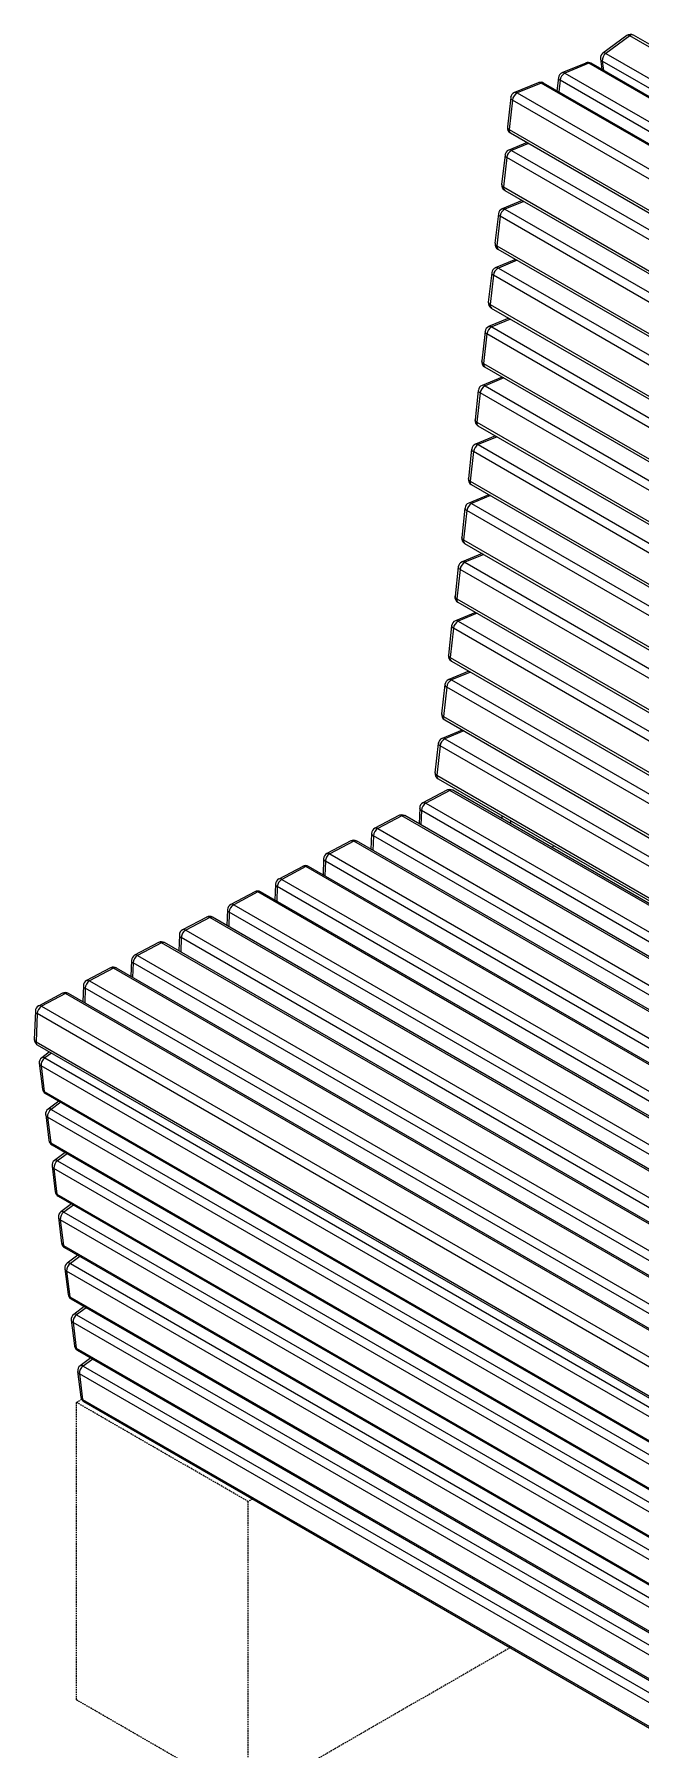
# Model space of a CAD drawing. Header units: millimetres. Extents: x -536 to 6037, y -221 to 4845.
# Drawn here: x 3732 to 4232, y 1501 to 2914 of the extents above; entities that cross this region are included whole.
import ezdxf

# ---------------------------------------------------------------- set-up
doc = ezdxf.new("R2010")
doc.units = ezdxf.units.MM
doc.linetypes.add('HIDDEN', pattern=[1.905, 1.27, -0.635])
doc.layers.add('ZANO_R', color=7, linetype='Continuous', lineweight=0)
doc.layers.add('ZANO_R_przerywana', color=7, linetype='HIDDEN', lineweight=0)

msp = doc.modelspace()

# ---------------------------------------------------------------- linework, layer by layer
at = {"layer": 'ZANO_R'}
for p, q in [((4220.2, 2912.8), (4200.6, 2898.3)), ((4222.7, 2912.5), (4203.1, 2898)), ((4890.9, 2526.7), (4222.7, 2912.5)), ((4893.9, 2527.3), (4225.7, 2913.1)), ((4203.1, 2898), (4871.3, 2512.2)), ((4186.5, 2890.1), (4166.9, 2882)), ((4189, 2889.9), (4169.3, 2881.7)), ((4857.2, 2504.1), (4189, 2889.9)), ((4859.2, 2504.1), (4191, 2889.9)), ((4198.6, 2893.6), (4199.8, 2884.8)), ((4868.3, 2505.9), (4200.1, 2891.7)), ((4200.1, 2891.7), (4201.1, 2884)), ((4147.3, 2873.9), (4127.7, 2865.7)), ((4149.7, 2873.6), (4130.1, 2865.4)), ((4818, 2487.8), (4149.7, 2873.6)), ((4820, 2487.8), (4151.8, 2873.6)), ((4163.9, 2877.9), (4162.7, 2867.3)), ((4165.4, 2875.9), (4164.3, 2866.3)), ((4833.6, 2490.2), (4165.4, 2875.9)), ((4169.3, 2881.7), (4837.6, 2496)), ((4124.7, 2861.6), (4121.9, 2837.4)), ((4126.1, 2859.6), (4123.4, 2835.4)), ((4794.4, 2473.9), (4126.1, 2859.6)), ((4130.1, 2865.4), (4798.3, 2479.7)), ((4123.4, 2835.4), (4791.6, 2449.7)), ((4124.4, 2832.5), (4792.6, 2446.8)), ((4120, 2814.4), (4117.2, 2790.1)), ((4121.4, 2812.3), (4118.7, 2788.1)), ((4789.7, 2426.6), (4121.4, 2812.3)), ((4138.1, 2824.6), (4123, 2818.4)), ((4139.4, 2823.9), (4125.4, 2818.1)), ((4125.4, 2818.1), (4793.7, 2432.4)), ((4118.7, 2788.1), (4786.9, 2402.4)), ((4119.7, 2785.2), (4787.9, 2399.5)), ((4134.2, 2776.9), (4117.5, 2769.9)), ((4135.5, 2776.1), (4119.9, 2769.7)), ((4119.9, 2769.7), (4788.2, 2383.9)), ((4114.5, 2765.9), (4111.7, 2741.7)), ((4116, 2763.9), (4113.2, 2739.6)), ((4784.2, 2378.1), (4116, 2763.9)), ((4128.7, 2728.4), (4112, 2721.5)), ((4113.2, 2739.6), (4781.4, 2353.9)), ((4114.2, 2736.8), (4782.4, 2351)), ((4130, 2727.7), (4114.5, 2721.2)), ((4109, 2717.4), (4106.2, 2693.2)), ((4110.5, 2715.4), (4107.7, 2691.2)), ((4778.7, 2329.7), (4110.5, 2715.4)), ((4114.5, 2721.2), (4782.7, 2335.4)), ((4107.7, 2691.2), (4775.9, 2305.4)), ((4108.7, 2688.3), (4776.9, 2302.6)), ((4123.2, 2680), (4106.5, 2673)), ((4124.5, 2679.2), (4109, 2672.7)), ((4109, 2672.7), (4777.2, 2287)), ((4103.5, 2669), (4100.8, 2644.8)), ((4105, 2667), (4102.2, 2642.7)), ((4773.2, 2281.2), (4105, 2667)), ((4102.2, 2642.7), (4770.4, 2257)), ((4117.7, 2631.5), (4101.1, 2624.6)), ((4103.2, 2639.9), (4771.4, 2254.1)), ((4119, 2630.7), (4103.5, 2624.3)), ((4098, 2620.5), (4095.3, 2596.3)), ((4099.5, 2618.5), (4096.7, 2594.3)), ((4767.7, 2232.8), (4099.5, 2618.5)), ((4103.5, 2624.3), (4771.7, 2238.5)), ((4096.7, 2594.3), (4764.9, 2208.5)), ((4097.7, 2591.4), (4765.9, 2205.7)), ((4092.5, 2572.1), (4089.8, 2547.8)), ((4112.2, 2583), (4095.6, 2576.1)), ((4113.5, 2582.3), (4098, 2575.8)), ((4098, 2575.8), (4766.2, 2190.1)), ((4094, 2570.1), (4091.2, 2545.8)), ((4762.2, 2184.3), (4094, 2570.1)), ((4091.2, 2545.8), (4759.4, 2160.1)), ((4092.2, 2543), (4760.4, 2157.2)), ((4106.7, 2534.6), (4090.1, 2527.7)), ((4108, 2533.8), (4092.5, 2527.4)), ((4087, 2523.6), (4084.3, 2499.4)), ((4088.5, 2521.6), (4085.7, 2497.4)), ((4756.7, 2135.8), (4088.5, 2521.6)), ((4092.5, 2527.4), (4760.7, 2141.6)), ((4085.7, 2497.4), (4754, 2111.6)), ((4086.7, 2494.5), (4755, 2108.7)), ((4081.5, 2475.2), (4078.8, 2450.9)), ((4083, 2473.1), (4080.2, 2448.9)), ((4751.2, 2087.4), (4083, 2473.1)), ((4101.2, 2486.1), (4084.6, 2479.2)), ((4102.5, 2485.4), (4087, 2478.9)), ((4087, 2478.9), (4755.2, 2093.2)), ((4080.2, 2448.9), (4748.5, 2063.2)), ((4081.2, 2446), (4749.5, 2060.3)), ((4095.7, 2437.7), (4079.1, 2430.8)), ((4097, 2436.9), (4081.5, 2430.5)), ((4081.5, 2430.5), (4749.7, 2044.7)), ((4076, 2426.7), (4073.3, 2402.5)), ((4077.5, 2424.7), (4074.8, 2400.5)), ((4745.7, 2038.9), (4077.5, 2424.7)), ((4090.2, 2389.2), (4073.6, 2382.3)), ((4074.8, 2400.5), (4743, 2014.7)), ((4075.8, 2397.6), (4744, 2011.8)), ((4091.5, 2388.5), (4076, 2382)), ((4070.5, 2378.3), (4067.8, 2354)), ((4072, 2376.2), (4069.3, 2352)), ((4740.2, 1990.5), (4072, 2376.2)), ((4076, 2382), (4744.2, 1996.3)), ((4069.3, 2352), (4737.5, 1966.3)), ((4070.3, 2349.1), (4738.5, 1963.4)), ((4084.7, 2340.8), (4068.1, 2333.8)), ((4086, 2340), (4070.5, 2333.6)), ((4070.5, 2333.6), (4738.7, 1947.8)), ((4065, 2329.8), (4062.3, 2305.6)), ((4066.5, 2327.8), (4063.8, 2303.5)), ((4734.7, 1942), (4066.5, 2327.8)), ((4063.8, 2303.5), (4732, 1917.8)), ((4072.1, 2291.3), (4052.3, 2280.8)), ((4074.6, 2291), (4054.8, 2280.5)), ((4064.8, 2300.7), (4733, 1914.9)), ((5340.3, 1560.3), (4074.6, 2291)), ((5342.7, 1560.5), (4076.9, 2291.2)), ((4049.7, 2276.6), (4049.2, 2263.4)), ((4051.1, 2274.5), (4050.7, 2262.6)), ((5316.8, 1543.8), (4051.1, 2274.5)), ((4054.8, 2280.5), (5320.5, 1549.9)), ((4032.5, 2270.3), (4012.8, 2259.9)), ((4035, 2270.1), (4015.2, 2259.6)), ((5300.7, 1539.4), (4035, 2270.1)), ((5303.1, 1539.6), (4037.4, 2270.3)), ((4117.6, 2267.7), (4117.7, 2270.1)), ((4124.7, 2263.6), (4124.8, 2266)), ((3993, 2249.4), (3973.2, 2239)), ((3995.5, 2249.2), (3975.7, 2238.7)), ((5261.2, 1518.5), (3995.5, 2249.2)), ((5263.5, 1518.7), (3997.8, 2249.4)), ((4010.1, 2255.7), (4009.6, 2242.5)), ((4011.6, 2253.6), (4011.1, 2241.7)), ((5277.3, 1522.9), (4011.6, 2253.6)), ((4015.2, 2259.6), (5281, 1529)), ((3970.5, 2234.7), (3970.1, 2221.6)), ((3972, 2232.7), (3971.6, 2220.8)), ((5237.7, 1502), (3972, 2232.7)), ((3975.7, 2238.7), (5241.4, 1508)), ((4159.5, 2246), (4159.1, 2243.7)), ((3953.4, 2228.5), (3933.6, 2218.1)), ((3955.9, 2228.3), (3936.1, 2217.8)), ((5221.6, 1497.6), (3955.9, 2228.3)), ((5224, 1497.8), (3958.2, 2228.4)), ((3913.8, 2207.6), (3894.1, 2197.2)), ((3916.3, 2207.4), (3896.6, 2196.9)), ((5182.1, 1476.7), (3916.3, 2207.4)), ((5184.4, 1476.8), (3918.7, 2207.5)), ((3931, 2213.8), (3930.5, 2200.7)), ((3932.4, 2211.8), (3932, 2199.8)), ((5198.2, 1481.1), (3932.4, 2211.8)), ((3936.1, 2217.8), (5201.8, 1487.1)), ((3891.4, 2192.9), (3890.9, 2179.8)), ((3892.9, 2190.9), (3892.4, 2178.9)), ((5158.6, 1460.2), (3892.9, 2190.9)), ((3896.6, 2196.9), (5162.3, 1466.2)), ((3874.3, 2186.7), (3854.5, 2176.3)), ((3876.8, 2186.5), (3857, 2176)), ((3857, 2176), (5122.7, 1445.3)), ((5142.5, 1455.8), (3876.8, 2186.5)), ((5144.8, 1455.9), (3879.1, 2186.6)), ((3834.7, 2165.8), (3814.9, 2155.4)), ((3837.2, 2165.6), (3817.4, 2155.1)), ((5102.9, 1434.9), (3837.2, 2165.6)), ((5105.3, 1435), (3839.6, 2165.7)), ((3851.8, 2172), (3851.4, 2158.9)), ((3853.3, 2170), (3852.9, 2158)), ((5119, 1439.3), (3853.3, 2170)), ((3812.3, 2151.1), (3811.8, 2138)), ((3813.7, 2149.1), (3813.3, 2137.1)), ((5079.5, 1418.4), (3813.7, 2149.1)), ((3817.4, 2155.1), (5083.1, 1424.4)), ((3795.2, 2144.9), (3775.4, 2134.4)), ((3797.6, 2144.6), (3777.9, 2134.2)), ((3777.9, 2134.2), (5043.6, 1403.5)), ((5063.4, 1414), (3797.6, 2144.6)), ((5065.7, 1414.1), (3800, 2144.8)), ((3755.6, 2124), (3735.8, 2113.5)), ((3758.1, 2123.7), (3738.3, 2113.3)), ((5023.8, 1393.1), (3758.1, 2123.7)), ((5026.2, 1393.2), (3760.4, 2123.9)), ((3772.7, 2130.2), (3772.2, 2117.1)), ((3774.2, 2128.2), (3773.8, 2116.2)), ((5039.9, 1397.5), (3774.2, 2128.2)), ((3733.2, 2109.3), (3732.3, 2086)), ((3734.6, 2107.3), (3733.8, 2083.9)), ((5000.3, 1376.6), (3734.6, 2107.3)), ((3738.3, 2113.3), (5004, 1382.6)), ((3733.8, 2083.9), (4999.5, 1353.2)), ((3734.8, 2081.5), (5000.5, 1350.8)), ((3736.4, 2066.3), (3739.1, 2045.1)), ((5003.6, 1333.6), (3737.9, 2064.3)), ((3737.9, 2064.3), (3740.5, 2043.2)), ((3744.9, 2075.7), (3738.4, 2070.9)), ((3746.5, 2074.7), (3740.9, 2070.7)), ((3740.9, 2070.7), (4957.5, 1368.3)), ((3740.5, 2043.2), (5006.2, 1312.5)), ((3741.5, 2041.4), (5007.2, 1310.7)), ((3752.5, 2035.1), (3743.7, 2028.6)), ((3741.7, 2024), (3744.3, 2002.9)), ((5008.9, 1291.4), (3743.1, 2022)), ((3743.1, 2022), (3745.8, 2000.9)), ((3754.1, 2034.2), (3746.2, 2028.4)), ((3746.2, 2028.4), (5011.9, 1297.7)), ((3745.8, 2000.9), (5011.5, 1270.2)), ((3746.8, 1999.1), (5012.5, 1268.5)), ((3757.8, 1992.8), (3749, 1986.4)), ((3759.3, 1991.9), (3751.4, 1986.1)), ((3746.9, 1981.7), (3749.6, 1960.6)), ((5014.1, 1249.1), (3748.4, 1979.8)), ((3748.4, 1979.8), (3751, 1958.6)), ((3751.4, 1986.1), (5017.2, 1255.4)), ((3751, 1958.6), (5016.8, 1227.9)), ((3752, 1956.9), (5017.8, 1226.2)), ((3763, 1950.5), (3754.2, 1944.1)), ((3764.6, 1949.6), (3756.7, 1943.8)), ((3752.2, 1939.4), (3754.8, 1918.3)), ((5019.4, 1206.8), (3753.7, 1937.5)), ((3753.7, 1937.5), (3756.3, 1916.3)), ((3756.7, 1943.8), (5022.4, 1213.1)), ((3756.3, 1916.3), (5022, 1185.7)), ((3757.3, 1914.6), (5023, 1183.9)), ((3768.3, 1908.2), (3759.5, 1901.8)), ((3769.9, 1907.3), (3762, 1901.5)), ((3757.5, 1897.2), (3760.1, 1876)), ((5024.7, 1164.5), (3758.9, 1895.2)), ((3758.9, 1895.2), (3761.6, 1874.1)), ((3762, 1901.5), (5027.7, 1170.9)), ((3761.6, 1874.1), (5027.3, 1143.4)), ((3762.6, 1872.3), (5028.3, 1141.6)), ((3773.5, 1866), (3764.8, 1859.5)), ((3775.1, 1865), (3767.2, 1859.3)), ((3762.7, 1854.9), (3765.4, 1833.7)), ((5029.9, 1122.2), (3764.2, 1852.9)), ((3764.2, 1852.9), (3766.8, 1831.8)), ((3767.2, 1859.3), (5033, 1128.6)), ((3766.8, 1831.8), (5032.6, 1101.1)), ((3767.8, 1830), (5033.6, 1099.3)), ((3778.8, 1823.7), (3770, 1817.2)), ((3780.4, 1822.8), (3772.5, 1817)), ((3768, 1812.6), (3770.6, 1791.5)), ((5035.2, 1080), (3769.5, 1810.6)), ((3769.5, 1810.6), (3772.1, 1789.5)), ((3772.5, 1817), (5038.2, 1086.3)), ((3772.1, 1789.5), (5037.8, 1058.8)), ((3773.1, 1787.7), (5038.8, 1057.1))]:
    msp.add_line(p, q, dxfattribs=at)
for centre, radius, start, end in [((4223.2, 2908.7), 5, 60.0027, 126.4666), ((4221.2, 2910.7), 2.3, 51.1834, 116.8096), ((4224.6, 2910.4), 2.83, 68.2357, 133.3544), ((4203.6, 2894.2), 5, 126.4666, 187.4323), ((4207.6, 2892), 7.54, 126.8635, 182.3851), ((4201.6, 2896.2), 2.3, 51.1816, 116.8115), ((4168.9, 2877.4), 5, 112.5637, 173.5317), ((4167.9, 2879.5), 2.69, 56.2954, 109.9361), ((4188.5, 2885.5), 5, 60.0027, 112.5637), ((4187.5, 2887.6), 2.69, 56.2929, 109.9378), ((4190, 2887.9), 2.2, 62.8837, 117.336), ((4201.2, 2894.1), 2.69, 190.0628, 243.7132), ((4149.3, 2869.2), 5, 60.0027, 112.5637), ((4148.2, 2871.3), 2.69, 56.2934, 109.9354), ((4150.7, 2871.6), 2.2, 62.8919, 117.3302), ((4166.1, 2878), 2.21, 181.6859, 250.3359), ((4172.8, 2875), 7.54, 117.6145, 173.1369), ((4129.6, 2861.1), 5, 112.5637, 173.5317), ((4126.9, 2861.7), 2.21, 181.6859, 250.3359), ((4133.6, 2858.7), 7.54, 117.6145, 173.1369), ((4128.6, 2863.2), 2.69, 56.2951, 109.936), ((4126.9, 2836.9), 5, 173.5317, 240.0027), ((4124.1, 2837.5), 2.21, 181.6859, 250.3359), ((4126.1, 2834.7), 2.74, 165.5138, 232.894), ((4124.9, 2813.8), 5, 112.5637, 173.5317), ((4122.2, 2814.4), 2.21, 181.6859, 250.3359), ((4128.9, 2811.4), 7.54, 117.6145, 173.1369), ((4123.9, 2815.9), 2.69, 56.2956, 109.9354), ((4122.2, 2789.6), 5, 173.5317, 240.0027), ((4119.4, 2790.2), 2.21, 181.6856, 250.3356), ((4121.4, 2787.4), 2.74, 165.515, 232.8928), ((4119.5, 2765.3), 5, 112.5637, 173.5317), ((4123.4, 2763), 7.54, 117.6144, 173.1369), ((4118.5, 2767.4), 2.69, 56.2917, 109.9371), ((4116.7, 2766), 2.21, 181.6877, 250.3328), ((4116.7, 2741.1), 5, 173.5317, 240.0027), ((4114, 2741.7), 2.21, 181.6868, 250.3343), ((4115.9, 2739), 2.74, 165.5136, 232.8948), ((4114, 2716.9), 5, 112.5637, 173.5317), ((4111.2, 2717.5), 2.21, 181.6866, 250.3345), ((4117.9, 2714.5), 7.54, 117.6144, 173.137), ((4113, 2719), 2.69, 56.2947, 109.9364), ((4111.2, 2692.6), 5, 173.5317, 240.0027), ((4108.5, 2693.3), 2.21, 181.6871, 250.3334), ((4110.4, 2690.5), 2.74, 165.514, 232.8949), ((4108.5, 2668.4), 5, 112.5637, 173.5317), ((4112.5, 2666.1), 7.54, 117.6145, 173.1368), ((4107.5, 2670.5), 2.69, 56.2953, 109.9346), ((4105.7, 2669), 2.21, 181.6853, 250.3353), ((4105.7, 2644.2), 5, 173.5317, 240.0027), ((4103, 2644.8), 2.21, 181.6866, 250.3352), ((4104.9, 2642.1), 2.74, 165.5142, 232.894), ((4103, 2620), 5, 112.5637, 173.5317), ((4100.2, 2620.6), 2.21, 181.6866, 250.3345), ((4107, 2617.6), 7.54, 117.6144, 173.137), ((4102, 2622.1), 2.69, 56.2936, 109.9363), ((4100.2, 2595.7), 5, 173.5317, 240.0027), ((4097.5, 2596.4), 2.21, 181.6862, 250.3356), ((4099.4, 2593.6), 2.74, 165.5139, 232.8943), ((4097.5, 2571.5), 5, 112.5637, 173.5317), ((4094.7, 2572.1), 2.21, 181.6865, 250.334), ((4101.5, 2569.2), 7.54, 117.6145, 173.1368), ((4096.5, 2573.6), 2.69, 56.2931, 109.9372), ((4094.7, 2547.3), 5, 173.5317, 240.0027), ((4092, 2547.9), 2.21, 181.687, 250.3341), ((4093.9, 2545.1), 2.74, 165.5142, 232.894), ((4092, 2523.1), 5, 112.5637, 173.5317), ((4089.2, 2523.7), 2.21, 181.6864, 250.3351), ((4096, 2520.7), 7.54, 117.6143, 173.137), ((4091, 2525.1), 2.69, 56.2929, 109.937), ((4089.2, 2498.8), 5, 173.5317, 240.0027), ((4086.5, 2499.5), 2.21, 181.6864, 250.3351), ((4088.4, 2496.7), 2.74, 165.5136, 232.8947), ((4086.5, 2474.6), 5, 112.5637, 173.5317), ((4083.7, 2475.2), 2.21, 181.6864, 250.3341), ((4090.5, 2472.2), 7.54, 117.6146, 173.1367), ((4085.5, 2476.7), 2.69, 56.2939, 109.9369), ((4083.7, 2450.4), 5, 173.5317, 240.0027), ((4081, 2451), 2.21, 181.6871, 250.334), ((4082.9, 2448.2), 2.74, 165.5139, 232.8944), ((4081, 2426.1), 5, 112.5637, 173.5317), ((4085, 2423.8), 7.54, 117.6144, 173.1369), ((4080, 2428.2), 2.69, 56.2933, 109.9369), ((4078.2, 2426.8), 2.21, 181.6868, 250.3345), ((4078.3, 2401.9), 5, 173.5317, 240.0027), ((4075.5, 2402.5), 2.21, 181.6864, 250.3346), ((4077.4, 2399.8), 2.74, 165.5144, 232.8939), ((4075.5, 2377.7), 5, 112.5637, 173.5317), ((4072.7, 2378.3), 2.21, 181.6868, 250.3345), ((4079.5, 2375.3), 7.54, 117.6144, 173.1369), ((4074.5, 2379.8), 2.69, 56.2934, 109.9368), ((4072.8, 2353.5), 5, 173.5317, 240.0027), ((4070, 2354.1), 2.21, 181.6864, 250.3346), ((4071.9, 2351.3), 2.74, 165.5142, 232.8941), ((4070, 2329.2), 5, 112.5637, 173.5317), ((4074, 2326.9), 7.54, 117.6144, 173.1369), ((4069, 2331.3), 2.69, 56.2936, 109.9366), ((4067.3, 2329.9), 2.21, 181.6868, 250.3345), ((4067.3, 2305), 5, 173.5317, 240.0027), ((4064.5, 2305.6), 2.21, 181.6864, 250.3346), ((4066.4, 2302.9), 2.74, 165.5143, 232.894), ((4074.4, 2286.8), 5, 60.0027, 117.8556), ((4073.1, 2288.9), 2.57, 54.9926, 113.2742), ((4075.9, 2289), 2.41, 64.761, 123.2696), ((4054.7, 2276.4), 5, 117.8556, 177.9472), ((4052, 2276.7), 2.34, 183.0285, 248.16), ((4058.8, 2274), 7.67, 121.1738, 176.0304), ((4053.3, 2278.4), 2.57, 54.9925, 113.2744), ((4034.9, 2265.9), 5, 60.0027, 117.8556), ((4033.5, 2268), 2.57, 54.9927, 113.2742), ((4036.3, 2268.1), 2.41, 64.7611, 123.2695), ((3995.3, 2245), 5, 60.0027, 117.8556), ((3994, 2247.1), 2.57, 54.9926, 113.2743), ((3996.8, 2247.2), 2.41, 64.7611, 123.2696), ((4015.1, 2255.5), 5, 117.8556, 177.9472), ((4012.4, 2255.8), 2.34, 183.0285, 248.1599), ((4019.2, 2253.1), 7.67, 121.1739, 176.0303), ((4013.8, 2257.5), 2.57, 54.9927, 113.2741), ((3975.5, 2234.6), 5, 117.8556, 177.9472), ((3972.9, 2234.9), 2.34, 183.0286, 248.1599), ((3979.6, 2232.2), 7.67, 121.1739, 176.0303), ((3974.2, 2236.6), 2.57, 54.9927, 113.2742), ((3936, 2213.7), 5, 117.8556, 177.9472), ((3934.6, 2215.7), 2.57, 54.9927, 113.2742), ((3955.7, 2224.1), 5, 60.0027, 117.8556), ((3954.4, 2226.2), 2.57, 54.9927, 113.2742), ((3957.2, 2226.3), 2.41, 64.7611, 123.2695), ((3916.2, 2203.2), 5, 60.0027, 117.8556), ((3914.9, 2205.3), 2.57, 54.9925, 113.2742), ((3917.7, 2205.4), 2.41, 64.7612, 123.2696), ((3933.3, 2214), 2.34, 183.0288, 248.1597), ((3940.1, 2211.3), 7.67, 121.1738, 176.0303), ((3896.4, 2192.7), 5, 117.8556, 177.9472), ((3893.7, 2193.1), 2.34, 183.0287, 248.1597), ((3900.5, 2190.4), 7.67, 121.1738, 176.0303), ((3895.1, 2194.8), 2.57, 54.9925, 113.2744), ((3856.8, 2171.8), 5, 117.8556, 177.9472), ((3861, 2169.4), 7.67, 121.1738, 176.0303), ((3855.5, 2173.9), 2.57, 54.9926, 113.2742), ((3876.6, 2182.3), 5, 60.0027, 117.8556), ((3875.3, 2184.4), 2.57, 54.9926, 113.2742), ((3878.1, 2184.4), 2.41, 64.7611, 123.2695), ((3837.1, 2161.4), 5, 60.0027, 117.8556), ((3835.7, 2163.5), 2.57, 54.993, 113.2738), ((3838.5, 2163.5), 2.41, 64.761, 123.2696), ((3854.2, 2172.1), 2.34, 183.0282, 248.1603), ((3817.3, 2150.9), 5, 117.8556, 177.9472), ((3814.6, 2151.2), 2.34, 183.029, 248.16), ((3821.4, 2148.5), 7.67, 121.1737, 176.0305), ((3816, 2153), 2.57, 54.993, 113.2739), ((3777.7, 2130), 5, 117.8556, 177.9472), ((3781.8, 2127.6), 7.67, 121.1737, 176.0305), ((3776.4, 2132.1), 2.57, 54.9928, 113.2744), ((3797.5, 2140.5), 5, 60.0027, 117.8556), ((3796.2, 2142.5), 2.57, 54.9928, 113.2744), ((3799, 2142.6), 2.41, 64.7603, 123.27), ((3757.9, 2119.6), 5, 60.0027, 117.8556), ((3756.6, 2121.6), 2.57, 54.9935, 113.2737), ((3759.4, 2121.7), 2.41, 64.7604, 123.2699), ((3775.1, 2130.3), 2.34, 183.0244, 248.1641), ((3738.2, 2109.1), 5, 117.8556, 177.9472), ((3735.5, 2109.4), 2.34, 183.0321, 248.1564), ((3742.3, 2106.7), 7.67, 121.1739, 176.0301), ((3736.8, 2111.2), 2.57, 54.9935, 113.2737), ((3737.3, 2085.8), 5, 177.9472, 240.0027), ((3734.7, 2086.1), 2.34, 183.0254, 248.163), ((3736.2, 2083.5), 2.5, 170.3954, 235.0874), ((3741.4, 2066.9), 5, 126.2126, 187.0994), ((3739.1, 2066.7), 2.68, 189.825, 243.7876), ((3745.4, 2064.6), 7.55, 126.6997, 182.16), ((3739.5, 2068.9), 2.31, 51.2896, 116.7978), ((3744, 2045.8), 5, 187.0994, 240.0027), ((3741.7, 2045.6), 2.68, 189.8259, 243.7877), ((3742.7, 2043.3), 2.21, 182.2812, 237.0172), ((3746.6, 2024.6), 5, 126.2126, 187.0994), ((3744.3, 2024.4), 2.68, 189.826, 243.7866), ((3750.7, 2022.3), 7.55, 126.6995, 182.1599), ((3744.7, 2026.6), 2.31, 51.2909, 116.7971), ((3749.3, 2003.5), 5, 187.0994, 240.0027), ((3747, 2003.3), 2.68, 189.8235, 243.7891), ((3748, 2001), 2.21, 182.2845, 237.0138), ((3751.9, 1982.3), 5, 126.2126, 187.0994), ((3749.6, 1982.2), 2.68, 189.8259, 243.7874), ((3756, 1980), 7.55, 126.6993, 182.1604), ((3750, 1984.3), 2.31, 51.2901, 116.7979), ((3754.5, 1961.2), 5, 187.0994, 240.0027), ((3752.2, 1961), 2.68, 189.8256, 243.7869), ((3753.2, 1958.7), 2.21, 182.2854, 237.0129), ((3757.2, 1940), 5, 126.2126, 187.0994), ((3754.9, 1939.9), 2.68, 189.8258, 243.7879), ((3761.2, 1937.8), 7.55, 126.6994, 182.1602), ((3755.3, 1942), 2.31, 51.29, 116.7974), ((3759.8, 1918.9), 5, 187.0994, 240.0027), ((3757.5, 1918.7), 2.68, 189.8255, 243.7874), ((3758.5, 1916.4), 2.21, 182.2842, 237.0141), ((3762.4, 1897.8), 5, 126.2126, 187.0994), ((3760.1, 1897.6), 2.68, 189.8246, 243.7876), ((3766.5, 1895.5), 7.55, 126.6998, 182.1599), ((3760.5, 1899.7), 2.31, 51.2899, 116.7974), ((3765.1, 1876.6), 5, 187.0994, 240.0027), ((3762.8, 1876.5), 2.68, 189.8261, 243.7872), ((3763.8, 1874.2), 2.21, 182.2824, 237.0159), ((3767.7, 1855.5), 5, 126.2126, 187.0994), ((3765.4, 1855.3), 2.68, 189.8255, 243.7874), ((3771.8, 1853.2), 7.55, 126.6994, 182.1599), ((3765.8, 1857.5), 2.31, 51.2906, 116.7975), ((3770.3, 1834.3), 5, 187.0994, 240.0027), ((3768, 1834.2), 2.68, 189.8234, 243.7888), ((3769, 1831.9), 2.21, 182.2857, 237.0126), ((3773, 1813.2), 5, 126.2126, 187.0994), ((3770.7, 1813), 2.68, 189.8258, 243.7876), ((3777, 1810.9), 7.55, 126.6992, 182.1605), ((3771.1, 1815.2), 2.31, 51.2905, 116.7976), ((3775.6, 1792.1), 5, 187.0994, 240.0027), ((3773.3, 1791.9), 2.68, 189.8261, 243.7861), ((3774.3, 1789.6), 2.21, 182.2844, 237.0146)]:
    msp.add_arc(centre, radius, start, end, dxfattribs=at)
at = {"layer": 'ZANO_R_przerywana'}
for p, q in [((3767, 1787.1), (3771.3, 1789.6)), ((3908.4, 1705.5), (3767, 1787.1)), ((3767, 1542.1), (3767, 1787.1)), ((3912, 1707.5), (3908.4, 1705.5)), ((3908.4, 1460.5), (3908.4, 1705.5)), ((4124.2, 1585.1), (3908.4, 1460.5)), ((3908.4, 1460.5), (3767, 1542.1))]:
    msp.add_line(p, q, dxfattribs=at)

doc.saveas('drawing.dxf')
